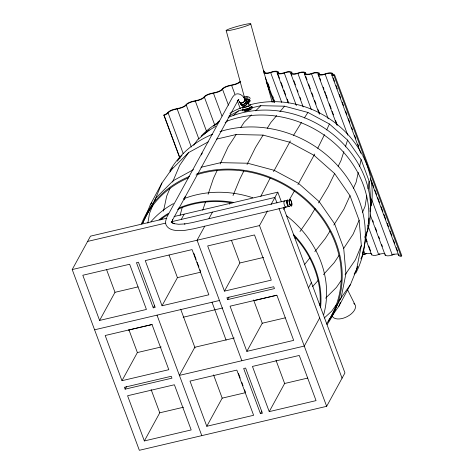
<?xml version="1.0" encoding="UTF-8"?>
<svg xmlns="http://www.w3.org/2000/svg" width="474" height="474" viewBox="0 0 474 474"><rect width="100%" height="100%" fill="white"/><g stroke="black" fill="none" stroke-linecap="round" stroke-linejoin="round"><path stroke-width="0.71" d="M248.708 104.819L248.749 101.294M165.355 222.59L166.392 218.206M360.88 258.952L362.515 254.929L367.249 231.134L369.074 218.004M369.987 211.44L371.101 203.417L369.145 181.192L361.117 159.59L347.572 140.085L329.43 124.004L307.928 112.445L284.53 106.194L260.83 105.684L252.435 107.651M362.515 254.929L363.137 250.622M366.763 195.863L365.063 206.344L362.515 212.293M367.895 188.877L369.145 181.192M147.864 223.112L149.541 213.259L153.043 204.715M216.417 139.16L236.176 134.521L263.076 135.102L289.632 142.2L314.043 155.318L334.632 173.567L350.008 195.709L359.114 220.226L361.336 245.455L356.519 269.67L354.149 274.108M369.969 209.105L371.101 203.417L370.864 202.078M161.681 219.604L161.984 218.182M163.5 211.072L166.688 196.135L170.077 188.095M358.303 172.335L356.11 182.247L353.367 188.308M359.553 166.67L361.117 159.59M180.09 215.362L182.194 207.582M184.291 199.797L185.245 196.266M171.896 222.241L172.589 219.693L172.335 220.398L238.149 100.192M343.851 151.65L341.007 160.496L338.14 166.38M345.386 146.887L347.572 140.085M202.73 210.201L205.532 201.9M208.098 194.287L213.46 178.372L217.116 170.51M142.846 223.053L150.199 204.964L161.924 183.035L172.809 167.654M328.34 321.129L338.803 306.34L350.529 284.412L357.882 266.323M154.388 201.432L161.924 183.035M338.803 306.34L340.421 302.394M361.336 245.455L355.429 259.776L345.113 274.778M364.713 237.273L367.249 231.134M229.434 204.223L230.263 202.226M233.012 195.578L239.891 178.947L243.784 171.09M172.619 182.063L179.682 165.308L188.581 152.592L208.234 141.868M359.114 220.226L353.166 234.109L343.715 248.352L345.937 273.581L341.126 297.796L329.596 319.352L328.571 320.377M201.391 154.939L202.25 152.989M350.008 195.709L343.905 209.164L333.832 225.055M220.167 163.957L228.095 146.916L236.176 134.521M324.483 134.604L317.74 148.303M326.645 129.971L329.43 124.004M334.632 173.567L328.263 186.643L318.481 202.949M247.031 164.537L255.462 147.515L263.076 135.102M260.789 196.349L270.115 178.123M273.551 171.624L290.349 140.944M314.712 154.044L297.921 184.724M144.209 219.699L155.733 198.144L173.182 180.718L193.469 169.651M170.119 171.92L171.132 170.018L188.581 152.592M283.44 207.345L344.948 372.92L326.657 406.325L139.35 450.3L72.208 269.552L90.498 236.147L166.86 218.218M99.599 320.436L146.425 309.445L129.639 264.255L82.808 275.252L99.599 320.436L114.998 292.31L138.053 286.894M166.647 217.501L232.592 97.046L234.47 94.871M181.264 219.432L184.149 214.159M153.25 307.839L155.199 307.383L138.414 262.199L136.465 262.655L153.25 307.839L154.648 305.286M204.78 226.169L197.077 240.235L241.841 360.732M208.981 218.496L212.476 212.103M162.031 305.777L208.856 294.787L192.071 249.597L145.245 260.593L162.031 305.777L177.43 277.651L200.484 272.236M121.978 380.687L168.803 369.696L152.018 324.506L105.192 335.503L121.978 380.687L137.377 352.555L161.154 346.974M125.124 389.16L171.949 378.163L171.25 376.285L124.425 387.276L125.124 389.16L126.522 386.6M72.208 269.552L259.509 225.577L267.561 210.871M271.063 204.478L277.8 192.171L281.39 201.829M224.463 291.119L271.288 280.128L254.502 234.938L207.677 245.935L224.463 291.119L239.868 262.987L263.639 257.406M144.357 440.939L191.188 429.942L174.396 384.758L127.571 395.749L144.357 440.939L159.762 412.807L183.533 407.225M227.615 299.592L274.44 288.601L273.741 286.717L226.916 297.713L227.615 299.592L229.013 297.038M246.847 351.37L293.673 340.373L276.887 295.189L230.062 306.18L246.847 351.37L262.246 323.238L285.301 317.829M206.794 426.28L253.62 415.283L236.834 370.099L190.009 381.09L206.794 426.28L222.193 398.148L245.248 392.733M308.485 287.819L311.371 282.545M260.451 413.678L262.4 413.221L245.615 368.037L243.66 368.494L260.451 413.678L261.849 411.124M319.677 317.941L304.272 346.073L179.403 375.39L194.808 347.258L234.274 337.992M269.226 411.622L316.051 400.625L299.266 355.441L252.441 366.432L269.226 411.622L284.631 383.49L307.679 378.074M294.668 190.489L289.229 200.064M293.566 135.303L301.559 122.286M283.665 209.472L285.152 206.96M315.097 208.59L310.209 216.742L299.965 231.561M267.265 128.282L270.69 122.695L276.686 115.549M329.963 231.17L325.318 238.499L314.837 251.664M304.344 117.979L307.928 112.445M240.62 127.702L244.252 122.126L251.504 114.933M338.993 255.474L334.265 262.596L323.434 274.594M341.399 280.181L336.451 287.386L325.579 298.193M295.047 238.677L295.865 237.492M193.67 145.334L197.486 139.883L209.259 129.829M150.199 204.964L151.84 202.635M336.623 304.195L331.717 311.181L324.305 317.953M339.076 300.706L350.529 284.412M177.412 161.148L180.339 157.007L181.992 155.579M304.355 264.824L309.824 257.957M279.915 111.698L284.53 106.194M312.603 286.586L318.51 280.045M237.705 100.796L238.837 99.546L238.215 100.02M371.841 254.337L371.598 254.846C376.048 257.115 380.367 252.464 384.965 253.833M385.463 254.739L385.22 255.249C389.812 257.595 394.356 252.529 399.072 254.414M399.084 255.142L398.841 255.652L399.582 256.049L401.093 256.233L401.792 255.741L334.65 74.993L332.393 74.406L332.872 73.393C328.239 70.94 323.41 76.456 318.771 74.009L319.251 72.99C314.618 70.537 309.789 76.053 305.155 73.606L305.635 72.587C300.996 70.134 296.167 75.65 291.534 73.203L292.014 72.184C287.374 69.731 282.545 75.248 277.912 72.8L278.392 71.781C273.753 69.328 268.924 74.845 264.291 72.398L264.77 71.378L263.348 70.857M240.383 81.362C235.193 86.025 227.449 84.147 222.259 88.81L222.241 89.219C217.051 93.888 209.307 92.009 204.116 96.672L204.093 97.081C198.902 101.744 191.158 99.866 185.968 104.535L185.95 104.944C180.76 109.607 173.016 107.728 167.826 112.391L166.878 113.553L163.838 115.093L179.788 158.032M240.662 81.623C235.471 86.292 227.727 84.413 222.537 89.076L222.519 89.485C217.329 94.154 209.585 92.27 204.395 96.939L204.371 97.348C199.181 102.011 191.437 100.133 186.246 104.801L186.229 105.21C181.038 109.873 173.294 107.995 168.104 112.658L167.766 113.393L166.309 114.305L164.117 115.36L163.838 115.093M215.824 124.674L218.899 121.605L213.543 126.173M255.646 110.821L260.83 105.684M319.369 304.367L320.406 303.336M263.834 72.38L264.125 71.894L263.556 71.479M225.138 122.778L227.798 120.408M233.119 115.674L238.44 110.94L242.641 109.95M263.846 73.115C268.562 74.999 273.107 69.933 277.693 72.279L277.213 73.292C281.852 75.745 286.681 70.229 291.314 72.682L290.835 73.695C295.474 76.148 300.297 70.632 304.936 73.079L304.456 74.098C309.095 76.551 313.918 71.035 318.558 73.482L318.078 74.501C322.711 76.954 327.54 71.438 332.179 73.885L331.693 74.655L331.948 75.123L333.951 75.485L334.65 74.993M228.983 116.1L238.44 110.94M366.201 253.389L364.571 254.123M379.822 253.791L378.193 254.526M244.27 110.857L245.094 111.313L248.53 110.59L251.149 109.411M394.119 253.963L391.814 254.929M201.017 167.286L220.777 162.647L247.677 163.228L274.239 170.326L298.644 183.444L319.233 201.693L334.608 223.835L343.715 248.352M174.065 216.529L277.8 192.171M87.607 241.42L165.835 223.058M171.57 221.708L274.914 197.445L276.97 202.985M287.297 200.283L192.231 222.608L184.558 223.995L185.014 223.924L178.574 224.273L173.585 223.586L174.29 223.74L171.15 222.11M94.593 329.803L219.456 300.486M128.383 330.105L152.16 324.524M183.136 317.248L222.756 307.946M253.732 300.676L276.786 295.261M363.048 254.805L367.012 253.466L371.343 253.43M362.817 254.449L363.742 254.313M235.821 94.113C239.364 92.857 242.623 95.535 244.548 98.26M237.486 100.304L238.813 100.133L238.037 100.204M248.252 103.403L248.874 103.913M171.831 222.496L172.376 223.047M347.466 289.578L354.706 304.136M171.6 221.328L172.459 223.136M165.521 223.355C167.749 231.65 178.805 230.844 185.364 230.281L193.783 228.77L288.95 206.421A3.194 1.072 76.8 0 1 288.672 206.463M333.951 75.485L401.093 256.233M332.635 73.903L333.151 75.283M333.222 77.86L334.514 81.321M336.054 85.474L337.34 88.94M339.396 94.48L340.688 97.94M342.228 102.094L343.514 105.56M345.576 111.1L346.861 114.56M348.402 118.719L349.688 122.179M351.749 127.719L352.52 129.799M354.576 135.339L355.861 138.799M357.923 144.339L358.694 146.419M371.557 181.044L373.873 187.277M374.898 190.044L376.7 194.891M377.731 197.664L379.532 202.511M381.072 206.664L382.874 211.517M383.904 214.284L385.706 219.13M387.246 223.29L388.538 226.75M390.078 230.903L391.88 235.75M393.42 239.909L394.712 243.369M396.252 247.523L397.538 250.989M331.699 74.904L360.767 153.161M370.289 178.781L398.841 255.652M325.128 74.193L347.768 135.137M371.432 198.849L392.271 254.941M319.014 73.5L319.529 74.88M318.575 74.685L319.346 76.764M319.861 78.151L320.631 80.225M323.203 87.151L323.979 89.231M324.749 91.304L325.519 93.384M326.035 94.77L327.321 98.231M329.377 103.77L331.178 108.617M332.209 111.39L333.495 114.85M335.556 120.39L337.352 125.237M372.6 220.114L373.37 222.193M375.426 227.733L376.717 231.194M378.773 236.733L379.544 238.813M381.606 244.353L382.376 246.433M318.078 74.501L336.86 125.053M370.301 215.083L385.22 255.249M311.507 73.79L328.227 118.808M367.848 225.452L378.649 254.538M305.392 73.097L305.908 74.483M305.724 76.361L307.01 79.822M308.556 83.981L310.357 88.828M311.898 92.981L313.184 96.441M314.73 100.601L316.016 104.061M318.072 109.601L319.358 113.067M365.922 238.41L367.208 241.87M368.754 246.03L370.555 250.876M304.456 74.098L319.375 114.264M365.685 238.92L371.598 254.846M297.885 73.387L311.264 109.399M363.232 249.288L365.027 254.135M291.077 73.186L291.848 75.265M293.904 80.805L295.45 84.959M297.251 89.811L298.022 91.885M300.078 97.425L300.854 99.504M290.835 73.695L303.182 106.934M284.264 72.984L296.357 105.536M278.149 72.291L278.665 73.677M277.456 72.783L279.512 78.323M281.058 82.482L282.86 87.329M283.885 90.096L285.686 94.948M287.232 99.102L288.518 102.562M277.213 73.292L288.275 103.071M270.642 72.581L281.704 102.36M264.528 71.888L265.025 73.221M267.792 83.039L269.522 87.702M272.609 96.009L273.38 98.088M273.895 99.469L274.665 101.549M265.393 77.736L274.653 102.668M266.133 81.623L273.853 102.402M279.014 208.483L342.056 378.193M231.602 85.35L235.205 95.049M237.261 100.589L240.348 108.896M222.531 89.284L228.444 105.21M213.454 93.212L221.945 116.065M259.509 225.577L326.657 406.325M204.383 97.14L214.929 125.533M195.312 101.075L206.889 132.234M186.241 105.003L198.843 138.935M231.472 240.395L239.868 262.987M253.602 299.959L262.246 323.238M275.981 360.21L284.631 383.49M177.163 108.931L191.312 147.023M168.092 112.865L183.272 153.724M164.117 115.36L180.067 158.298M193.819 253.24L196.123 259.444M197.148 262.205L198.944 267.034M199.969 269.795L200.739 271.863M212.014 302.216L226.11 340.16M238.41 373.275L240.205 378.104M241.74 382.245L243.026 385.694M244.56 389.835L245.331 391.903M169.04 255.053L177.43 277.651M213.549 374.869L222.193 398.148M180.659 309.172L195.063 347.952M157.024 315.145L201.788 435.642M106.603 269.712L114.998 292.31M128.987 329.963L137.377 352.555M151.111 389.527L159.762 412.807M248.252 109.583L248.53 110.59M244.809 110.306L245.094 111.313M250.758 23.937A12.768 1.108 -15.3 0 1 231.673 30.004A12.768 1.108 -15.3 0 1 232.953 27.67A12.768 1.108 -15.3 0 1 250.758 23.937L272.189 102.325M226.163 30.466L244.483 97.454M353.776 303.259A12.768 7.027 -26.5 0 1 347.602 316.383A12.768 7.027 -26.5 0 1 331.93 315.174M289.247 206.386A3.425 1.149 76.8 0 1 286.977 203.5A3.425 1.149 76.8 0 1 287.878 200.212M288.352 206.285A3.194 1.072 76.8 0 1 286.912 202.682A3.194 1.072 76.8 0 1 287.576 200.247M288.186 205.242A3.194 1.072 76.8 0 1 287.339 201.456M287.783 200.17A3.194 1.072 76.8 0 1 288.382 200.312M289.039 201.237A3.194 1.072 76.8 0 1 289.881 205.029M289.661 206.066A3.194 1.072 76.8 0 1 289.436 206.309M286.249 206.865A3.194 1.072 76.8 0 1 284.127 204.181A3.194 1.072 76.8 0 1 284.963 201.112M217.637 122.351A91.452 80.675 28.7 0 1 219.296 120.888M229.884 113.304A91.452 80.675 28.7 0 1 242.374 107.29M250.556 104.653A91.452 80.675 28.7 0 1 362.337 154.868M362.681 155.519A91.452 80.675 28.7 0 1 370.206 176.067M370.366 176.784A91.452 80.675 28.7 0 1 371.213 205.947M169.834 170.806A106.146 93.633 28.7 0 1 212.583 134.255M220.019 131.588A106.146 93.633 28.7 0 1 335.616 163.435A106.146 93.633 28.7 0 1 355.749 273.208M201.1 136.091A97.994 86.446 28.7 0 1 218.301 122.47M228.142 117.481A97.994 86.446 28.7 0 1 333.234 134.557A97.994 86.446 28.7 0 1 367.676 230.5M366.592 233.996A97.994 86.446 28.7 0 1 366.118 235.365M203.755 134.355A99.984 88.2 28.7 0 1 215.717 126.357M226.957 121.166A99.984 88.2 28.7 0 1 325.887 136.305A99.984 88.2 28.7 0 1 368.517 223.681M142.52 223.651A105.228 92.821 28.7 0 1 188.48 177.815M196.04 174.971A105.228 92.821 28.7 0 1 315.174 209.727A105.228 92.821 28.7 0 1 326.699 323.475M141.37 224.048A106.146 93.633 28.7 0 1 189.487 176.441M196.917 173.774A106.146 93.633 28.7 0 1 316.591 210.101A106.146 93.633 28.7 0 1 327.007 324.643M159.057 219.835A97.994 86.446 28.7 0 1 168.614 213.223M178.461 208.228A97.994 86.446 28.7 0 1 233.7 202.451M293.293 234.233A97.994 86.446 28.7 0 1 320.602 307.442M160.153 219.936A97.206 85.747 28.7 0 1 167.82 214.586M177.483 209.467A97.206 85.747 28.7 0 1 232.278 202.919M293.726 235.714A97.206 85.747 28.7 0 1 319.956 305.837M150.945 221.719A99.984 88.2 28.7 0 1 173.431 203.595M183.314 198.926A99.984 88.2 28.7 0 1 252.678 197.735M286.729 215.895A99.984 88.2 28.7 0 1 323.706 314.582M243.452 97.496A3.194 2.548 -41.5 0 1 243.879 102.011A3.194 2.548 -41.5 0 1 239.24 101.614M245.331 99.001A3.425 1.807 0.6 0 1 249.36 99.599A3.425 1.807 0.6 0 1 249.36 101.797M243.506 97.703A3.425 1.807 0.6 0 1 247.552 96.684A3.425 1.807 0.6 0 1 250.065 98.681M245.419 99.113A3.194 1.683 0.6 0 1 248.897 99.504A3.194 1.683 0.6 0 1 249.591 101.347M245.443 97.306A3.194 1.683 0.6 0 1 247.884 97.324M246.948 101.003A3.425 2.684 -38 0 1 245.372 105.471A3.425 2.684 -38 0 1 241.124 104.434M244.78 98.876A3.425 2.684 -38 0 1 244.726 103.919A3.425 2.684 -38 0 1 240.004 102.396M246.758 101.14A3.194 2.5 -38 0 1 247.043 101.732M247.031 103.136A3.194 2.5 -38 0 1 246.729 103.853M246.249 104.517A3.194 2.5 -38 0 1 245.639 105.074M244.922 105.495A3.194 2.5 -38 0 1 244.157 105.749M242.688 105.696A3.194 2.5 -38 0 1 241.331 104.339M244.673 99.072A3.194 2.5 -38 0 1 244.62 103.77A3.194 2.5 -38 0 1 240.223 102.354M245.941 100.097A3.194 2.5 -38 0 1 246.32 101.371M241.266 104.351A3.194 2.5 -38 0 1 240.425 102.615A3.194 2.5 -38 0 0 240.466 103.231M243.446 97.508A3.194 2.5 -38 0 1 243.719 101.94A3.194 2.5 -38 0 1 239.092 101.466M250.225 107.308A3.194 0.575 -15.6 0 1 250.094 107.497M249.762 107.728A3.194 0.575 -15.6 0 1 247.055 108.742M246.261 108.931A3.194 0.575 -15.6 0 1 245.526 109.061M245.822 100.091A2.127 1.12 0.6 0 1 248.145 100.352A2.127 1.12 0.6 0 1 248.607 101.578M247.872 105.898A2.127 1.12 0.6 0 1 248.263 106.105M245.893 100.038A3.194 2.5 -38 0 1 246.178 100.63M246.273 101.312A3.194 2.5 -38 0 1 244.774 103.966M241.219 104.286A3.194 2.5 -38 0 1 240.756 103.824M246.913 101.341A3.194 2.5 -38 0 1 246.113 105.009A3.194 2.5 -38 0 1 242.238 105.589M249.294 105.092A3.194 0.575 -15.6 0 1 246.492 106.727A3.194 0.575 -15.6 0 1 243.968 106.49M249.573 104.754A4.254 0.77 -15.6 0 1 249.395 105.927A4.254 0.77 -15.6 0 1 243.595 107.45A4.254 0.77 -15.6 0 1 243.772 106.277M251.143 106.863A4.254 0.77 -15.6 0 1 247.025 108.949A4.254 0.77 -15.6 0 1 243.215 108.943M250.882 106.431A5.321 0.96 -15.6 0 1 250.977 107.752A5.321 0.96 -15.6 0 1 244.08 109.743A5.321 0.96 -15.6 0 1 242.783 108.765M252.423 107.557A5.321 0.96 -15.6 0 1 247.274 110.164A5.321 0.96 -15.6 0 1 242.51 110.158M247.333 109.749A3.194 0.575 -15.6 0 1 246.539 109.938M245.419 99.57A3.194 1.683 0.6 0 1 249.401 100.31A3.194 1.683 0.6 0 1 248.583 102.485M248.263 99.581A2.66 1.404 0.6 0 1 248.755 99.842M289.199 200.863A3.425 1.149 76.8 0 0 291.149 206.113A3.425 1.149 76.8 0 0 291.338 201.367A3.425 1.149 76.8 0 0 289.199 200.863M289.294 200.994A3.194 1.072 76.8 0 0 291.107 205.888A3.194 1.072 76.8 0 0 291.285 201.462A3.194 1.072 76.8 0 0 289.294 200.994"/></g></svg>
